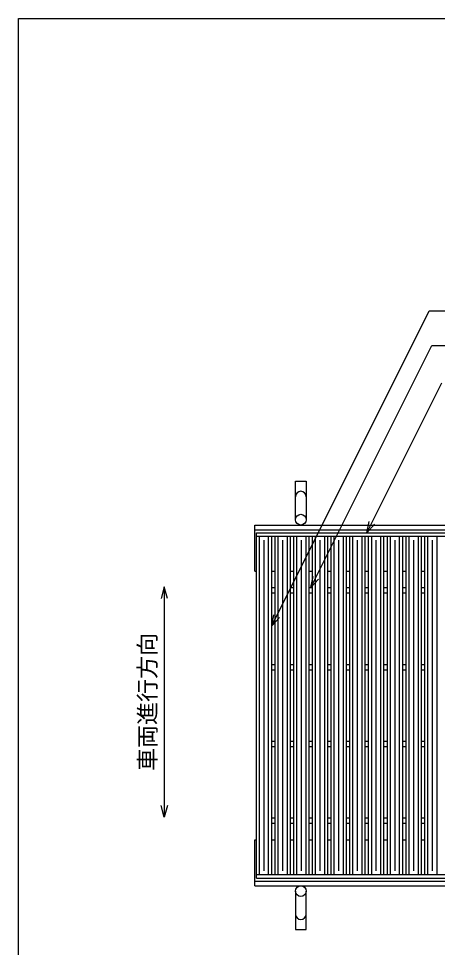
# Model space of a CAD drawing. Units: millimetres, scale not verified. Extents: x -1820 to 1731, y -1282 to 1054.
# Drawn here: x -1729 to -1183, y -157 to 1054 of the extents above; entities that cross this region are included whole.
import ezdxf
from ezdxf.enums import TextEntityAlignment as Align

# ---------------------------------------------------------------- set-up
doc = ezdxf.new("R2010")
doc.units = ezdxf.units.MM
doc.header["$LTSCALE"] = 10
for name, color, linetype, lineweight in [('0_2', 150, 'Continuous', 25), ('16', 3, 'Continuous', 25), ('19', 6, 'Continuous', 25), ('22', 2, 'Continuous', 25)]:
    doc.layers.add(name, color=color, linetype=linetype, lineweight=lineweight)
doc.styles.add('ベクトル', font='')
doc.styles.get('ベクトル').set_extended_font_data('ベクトル')

msp = doc.modelspace()

# ---------------------------------------------------------------- linework, layer by layer
at = {"layer": '0_2'}
for p, q in [((-1729, -1146.5), (-1729, 1053.5)), ((-1729, 1053.5), (1731, 1053.5))]:
    msp.add_line(p, q, dxfattribs=at)
at = {"layer": '16'}
for p, q in [((-1419, 383.5), (-423, 383.5)), ((-1419, 379), (-1419, 383.5)), ((-1419, 379), (-423, 379)), ((-1419, -62), (-1419, 379)), ((-1419, 379), (-1399, 379)), ((-1415, -62), (-1415, 379)), ((-1403, -62), (-1403, 379)), ((-1399, -62), (-1399, 379)), ((-1394.6, -62), (-1394.6, 379)), ((-1394.6, 379), (-1374.6, 379)), ((-1390.6, -62), (-1390.6, 379)), ((-1378.6, -62), (-1378.6, 379)), ((-1374.6, -62), (-1374.6, 379)), ((-1370.2, -62), (-1370.2, 379)), ((-1370.2, 379), (-1350.2, 379)), ((-1366.2, -62), (-1366.2, 379)), ((-1354.2, -62), (-1354.2, 379)), ((-1350.2, -62), (-1350.2, 379)), ((-1345.8, -62), (-1345.8, 379)), ((-1345.8, 379), (-1325.8, 379)), ((-1341.8, -62), (-1341.8, 379)), ((-1329.8, -62), (-1329.8, 379)), ((-1325.8, -62), (-1325.8, 379)), ((-1321.4, -62), (-1321.4, 379)), ((-1321.4, 379), (-1301.4, 379)), ((-1317.4, -62), (-1317.4, 379)), ((-1305.4, -62), (-1305.4, 379)), ((-1301.4, -62), (-1301.4, 379)), ((-1297, -62), (-1297, 379)), ((-1297, 379), (-1277, 379)), ((-1293, -62), (-1293, 379)), ((-1281, -62), (-1281, 379)), ((-1277, -62), (-1277, 379)), ((-1272.6, -62), (-1272.6, 379)), ((-1272.6, 379), (-1252.6, 379)), ((-1268.6, -62), (-1268.6, 379)), ((-1256.6, -62), (-1256.6, 379)), ((-1252.6, -62), (-1252.6, 379)), ((-1248.2, -62), (-1248.2, 379)), ((-1248.2, 379), (-1228.2, 379)), ((-1244.2, -62), (-1244.2, 379)), ((-1232.2, -62), (-1232.2, 379)), ((-1228.2, -62), (-1228.2, 379)), ((-1223.8, -62), (-1223.8, 379)), ((-1223.8, 379), (-1203.8, 379)), ((-1219.8, -62), (-1219.8, 379)), ((-1207.8, -62), (-1207.8, 379)), ((-1203.8, -62), (-1203.8, 379)), ((-1199.4, -62), (-1199.4, 379)), ((-1199.4, 379), (-1179.4, 379)), ((-1195.4, -62), (-1195.4, 379)), ((-1183.4, -62), (-1183.4, 379)), ((-1409, -57), (-1409, 374)), ((-1384.6, -57), (-1384.6, 374)), ((-1360.2, -57), (-1360.2, 374)), ((-1335.8, -57), (-1335.8, 374)), ((-1311.4, -57), (-1311.4, 374)), ((-1287, -57), (-1287, 374)), ((-1262.6, -57), (-1262.6, 374)), ((-1238.2, -57), (-1238.2, 374)), ((-1213.8, -57), (-1213.8, 374)), ((-1189.4, -57), (-1189.4, 374)), ((-1399, 312), (-1394.6, 312)), ((-1399, 305), (-1394.6, 305)), ((-1374.6, 312), (-1370.2, 312)), ((-1374.6, 305), (-1370.2, 305)), ((-1350.2, 312), (-1345.8, 312)), ((-1350.2, 305), (-1345.8, 305)), ((-1325.8, 312), (-1321.4, 312)), ((-1325.8, 305), (-1321.4, 305)), ((-1301.4, 312), (-1297, 312)), ((-1301.4, 305), (-1297, 305)), ((-1277, 312), (-1272.6, 312)), ((-1277, 305), (-1272.6, 305)), ((-1252.6, 312), (-1248.2, 312)), ((-1252.6, 305), (-1248.2, 305)), ((-1228.2, 312), (-1223.8, 312)), ((-1228.2, 305), (-1223.8, 305)), ((-1203.8, 312), (-1199.4, 312)), ((-1203.8, 305), (-1199.4, 305)), ((-1399, 212), (-1394.6, 212)), ((-1374.6, 212), (-1370.2, 212)), ((-1350.2, 212), (-1345.8, 212)), ((-1325.8, 212), (-1321.4, 212)), ((-1301.4, 212), (-1297, 212)), ((-1277, 212), (-1272.6, 212)), ((-1252.6, 212), (-1248.2, 212)), ((-1228.2, 212), (-1223.8, 212)), ((-1203.8, 212), (-1199.4, 212)), ((-1399, 205), (-1394.6, 205)), ((-1374.6, 205), (-1370.2, 205)), ((-1350.2, 205), (-1345.8, 205)), ((-1325.8, 205), (-1321.4, 205)), ((-1301.4, 205), (-1297, 205)), ((-1277, 205), (-1272.6, 205)), ((-1252.6, 205), (-1248.2, 205)), ((-1228.2, 205), (-1223.8, 205)), ((-1203.8, 205), (-1199.4, 205)), ((-1399, 112), (-1394.6, 112)), ((-1374.6, 112), (-1370.2, 112)), ((-1350.2, 112), (-1345.8, 112)), ((-1325.8, 112), (-1321.4, 112)), ((-1301.4, 112), (-1297, 112)), ((-1277, 112), (-1272.6, 112)), ((-1252.6, 112), (-1248.2, 112)), ((-1228.2, 112), (-1223.8, 112)), ((-1203.8, 112), (-1199.4, 112)), ((-1399, 105), (-1394.6, 105)), ((-1374.6, 105), (-1370.2, 105)), ((-1350.2, 105), (-1345.8, 105)), ((-1325.8, 105), (-1321.4, 105)), ((-1301.4, 105), (-1297, 105)), ((-1277, 105), (-1272.6, 105)), ((-1252.6, 105), (-1248.2, 105)), ((-1228.2, 105), (-1223.8, 105)), ((-1203.8, 105), (-1199.4, 105)), ((-1399, 12), (-1394.6, 12)), ((-1399, 5), (-1394.6, 5)), ((-1374.6, 12), (-1370.2, 12)), ((-1374.6, 5), (-1370.2, 5)), ((-1350.2, 12), (-1345.8, 12)), ((-1350.2, 5), (-1345.8, 5)), ((-1325.8, 12), (-1321.4, 12)), ((-1325.8, 5), (-1321.4, 5)), ((-1301.4, 12), (-1297, 12)), ((-1301.4, 5), (-1297, 5)), ((-1277, 12), (-1272.6, 12)), ((-1277, 5), (-1272.6, 5)), ((-1252.6, 12), (-1248.2, 12)), ((-1252.6, 5), (-1248.2, 5)), ((-1228.2, 12), (-1223.8, 12)), ((-1228.2, 5), (-1223.8, 5)), ((-1203.8, 12), (-1199.4, 12)), ((-1203.8, 5), (-1199.4, 5)), ((-1419, -62), (-423, -62)), ((-1419, -66.5), (-1419, -62)), ((-1419, -62), (-1399, -62)), ((-1419, -66.5), (-423, -66.5)), ((-1394.6, -62), (-1374.6, -62)), ((-1370.2, -62), (-1350.2, -62)), ((-1345.8, -62), (-1325.8, -62)), ((-1321.4, -62), (-1301.4, -62)), ((-1297, -62), (-1277, -62)), ((-1272.6, -62), (-1252.6, -62)), ((-1248.2, -62), (-1228.2, -62)), ((-1223.8, -62), (-1203.8, -62)), ((-1199.4, -62), (-1179.4, -62))]:
    msp.add_line(p, q, dxfattribs=at)
at = {"layer": '19'}
for p, q in [((-1368, 400.5), (-1368, 450.5)), ((-1368, 450.5), (-1354, 450.5)), ((-1354, 450.5), (-1354, 400.5)), ((-1421, 393.5), (-421, 393.5)), ((-1421, 333.5), (-1421, 393.5)), ((-1421, 387.5), (-421, 387.5)), ((-1421, 333.5), (-1419, 333.5)), ((-1399, 333.5), (-1394.6, 333.5)), ((-1374.6, 333.5), (-1370.2, 333.5)), ((-1350.2, 333.5), (-1345.8, 333.5)), ((-1325.8, 333.5), (-1321.4, 333.5)), ((-1301.4, 333.5), (-1297, 333.5)), ((-1277, 333.5), (-1272.6, 333.5)), ((-1252.6, 333.5), (-1248.2, 333.5)), ((-1228.2, 333.5), (-1223.8, 333.5)), ((-1203.8, 333.5), (-1199.4, 333.5)), ((-1421, -76.5), (-1421, -16.5)), ((-1421, -16.5), (-1419, -16.5)), ((-1399, -16.5), (-1394.6, -16.5)), ((-1374.6, -16.5), (-1370.2, -16.5)), ((-1350.2, -16.5), (-1345.8, -16.5)), ((-1325.8, -16.5), (-1321.4, -16.5)), ((-1301.4, -16.5), (-1297, -16.5)), ((-1277, -16.5), (-1272.6, -16.5)), ((-1252.6, -16.5), (-1248.2, -16.5)), ((-1228.2, -16.5), (-1223.8, -16.5)), ((-1203.8, -16.5), (-1199.4, -16.5)), ((-1421, -70.5), (-421, -70.5)), ((-1421, -76.5), (-421, -76.5)), ((-1368, -83.5), (-1368, -133.5)), ((-1354, -133.5), (-1354, -83.5)), ((-1368, -133.5), (-1354, -133.5))]:
    msp.add_line(p, q, dxfattribs=at)
for centre in [(-1361, 400.5), (-1361, -83.5)]:
    msp.add_circle(centre, 7, dxfattribs=at)
for centre, start, end in [((-1361, 430.5), 0, 180), ((-1361, -113.5), 180, 0)]:
    msp.add_arc(centre, 7, start, end, dxfattribs=at)
at = {"layer": '22', "color": 4}
for p, q in [((-1399, 262), (-1193.75, 672.5)), ((-1193.75, 672.5), (-713.75, 672.5)), ((-1348, 312), (-1190.25, 627.5)), ((-1190.25, 627.5), (-750.25, 627.5)), ((-1274.8, 383.5), (-1177.05, 579)), ((-1274.8, 383.5), (-1271.8, 398.1)), ((-1274.8, 383.5), (-1264.8, 394.5)), ((-1348, 312), (-1345, 326.6)), ((-1348, 312), (-1338, 323)), ((-1539, 313), (-1543, 298)), ((-1535, 298), (-1539, 313)), ((-1539, 313), (-1539, 13)), ((-1399, 262), (-1396, 276.6)), ((-1399, 262), (-1389, 273)), ((-1539, 13), (-1543, 28)), ((-1535, 28), (-1539, 13))]:
    msp.add_line(p, q, dxfattribs=at)

# ---------------------------------------------------------------- texts
at = {"layer": '22', "style": 'ベクトル'}
msp.add_text('車両進行方向', height=21.99, rotation=90, dxfattribs=at).set_placement((-1561, 73), align=Align.MIDDLE_LEFT)

doc.saveas('drawing.dxf')
